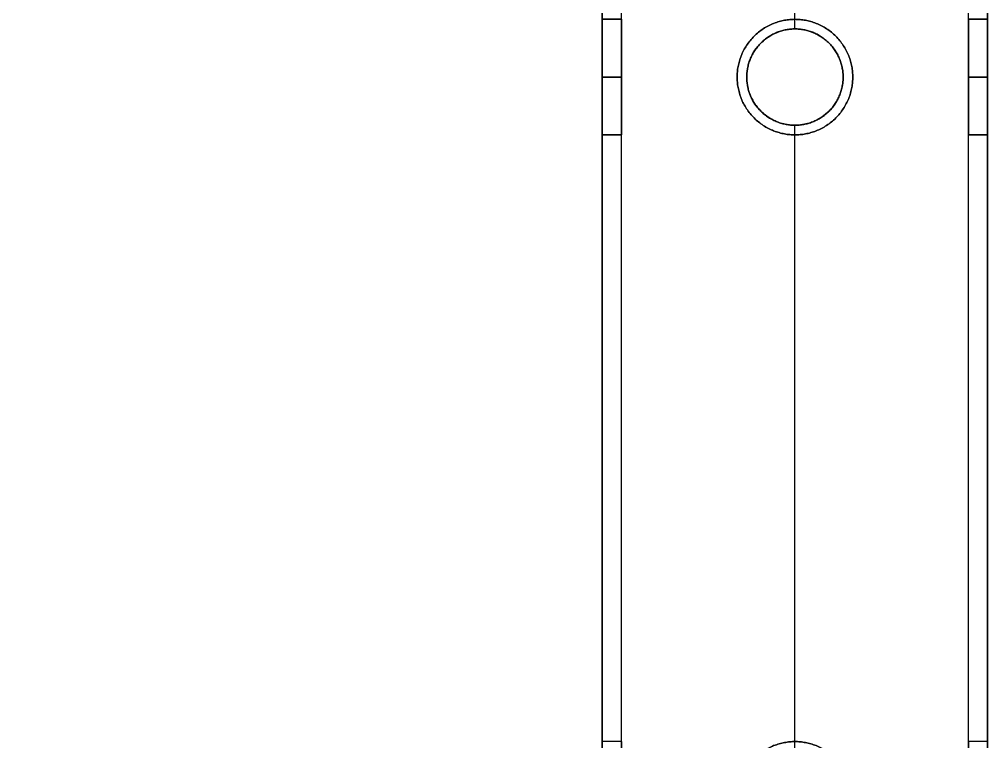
# Model space of a CAD drawing. Header units: millimetres. Extents: x -5956 to -4640, y -5088 to -3772.
# Drawn here: x -4740.6 to -4640.1, y -3936.4 to -3861.4 of the extents above; entities that cross this region are included whole.
import ezdxf

# ---------------------------------------------------------------- set-up
doc = ezdxf.new("R2010")
doc.units = ezdxf.units.MM
doc.header["$MEASUREMENT"] = 0
doc.layers.add('staal', color=5, linetype='Continuous', true_color=0x0000ff)

msp = doc.modelspace()

# ---------------------------------------------------------------- linework, layer by layer
at = {"layer": 'staal'}
for p, q in [((-4680.11, -3861.39, 1641.01), (-4678.11, -3861.39, 1641.01)), ((-4678.11, -3861.39, -404.81), (-4680.11, -3861.39, -404.81)), ((-4660.11, -3861.39, -386.81), (-4660.11, -3861.39, -384.81)), ((-4660.11, -3861.39, -424.81), (-4660.11, -3861.39, -422.81)), ((-4642.11, -3861.39, 1641.01), (-4640.11, -3861.39, 1641.01)), ((-4640.11, -3861.39, -404.81), (-4642.11, -3861.39, -404.81)), ((-4660.11, -3862.39, 1659.01), (-4660.11, -3862.39, 1661.01)), ((-4660.11, -3862.39, 1621.01), (-4660.11, -3862.39, 1623.01)), ((-4680.11, -3867.39, 1635.01), (-4678.11, -3867.39, 1635.01)), ((-4680.11, -3867.39, 1647.01), (-4678.11, -3867.39, 1647.01)), ((-4678.11, -3867.39, -410.81), (-4680.11, -3867.39, -410.81)), ((-4678.11, -3867.39, -398.81), (-4680.11, -3867.39, -398.81)), ((-4666.11, -3867.39, -386.81), (-4666.11, -3867.39, -384.81)), ((-4666.11, -3867.39, -424.81), (-4666.11, -3867.39, -422.81)), ((-4665.11, -3867.39, 1621.01), (-4665.11, -3867.39, 1623.01)), ((-4665.11, -3867.39, 1659.01), (-4665.11, -3867.39, 1661.01)), ((-4655.11, -3867.39, 1659.01), (-4655.11, -3867.39, 1661.01)), ((-4655.11, -3867.39, 1621.01), (-4655.11, -3867.39, 1623.01)), ((-4654.11, -3867.39, -386.81), (-4654.11, -3867.39, -384.81)), ((-4654.11, -3867.39, -424.81), (-4654.11, -3867.39, -422.81)), ((-4642.11, -3867.39, 1635.01), (-4640.11, -3867.39, 1635.01)), ((-4642.11, -3867.39, 1647.01), (-4640.11, -3867.39, 1647.01)), ((-4640.11, -3867.39, -410.81), (-4642.11, -3867.39, -410.81)), ((-4640.11, -3867.39, -398.81), (-4642.11, -3867.39, -398.81)), ((-4660.11, -3872.39, 1659.01), (-4660.11, -3872.39, 1661.01)), ((-4660.11, -3872.39, 1621.01), (-4660.11, -3872.39, 1623.01)), ((-4680.11, -3873.39, 1641.01), (-4678.11, -3873.39, 1641.01)), ((-4678.11, -3873.39, -404.81), (-4680.11, -3873.39, -404.81)), ((-4660.11, -3873.39, -386.81), (-4660.11, -3873.39, -384.81)), ((-4660.11, -3873.39, -424.81), (-4660.11, -3873.39, -422.81)), ((-4642.11, -3873.39, 1641.01), (-4640.11, -3873.39, 1641.01)), ((-4640.11, -3873.39, -404.81), (-4642.11, -3873.39, -404.81)), ((-4678.11, -3936.39, -404.81), (-4680.11, -3936.39, -404.81)), ((-4660.11, -3936.39, -386.81), (-4660.11, -3936.39, -384.81)), ((-4660.11, -3936.39, -424.81), (-4660.11, -3936.39, -422.81)), ((-4640.11, -3936.39, -404.81), (-4642.11, -3936.39, -404.81))]:
    msp.add_line(p, q, dxfattribs=at)
for points in [[(-4640.11, -5087.89), (-5956.11, -5087.89), (-5956.11, -3771.89), (-4640.11, -3771.89)], [(-4680.11, -5047.89), (-5916.11, -5047.89), (-5916.11, -3811.89), (-4680.11, -3811.89)]]:
    msp.add_lwpolyline(points, close=True, dxfattribs=at)
for centre in [(-4660.11, -3867.39, 1621.01), (-4660.11, -3867.39, 1660.01), (-4660.11, -3867.39, 1622.01)]:
    msp.add_circle(centre, 5, dxfattribs=at)
for points in [[(-4640.11, -5087.89, 1621.01), (-4640.11, -4429.89, 1621.01), (-4640.11, -3771.89, 1621.01)], [(-4640.11, -5087.89, 1661.01), (-4640.11, -4429.89, 1661.01), (-4640.11, -3771.89, 1661.01)], [(-4640.11, -3861.39, 1641.01), (-4640.11, -3816.64, 1641.01), (-4640.11, -3771.89, 1641.01)], [(-4640.11, -5087.89, -424.81), (-4640.11, -4429.89, -424.81), (-4640.11, -3771.89, -424.81)], [(-4640.11, -5087.89, -384.81), (-4640.11, -4429.89, -384.81), (-4640.11, -3771.89, -384.81)], [(-4640.11, -3861.39, -404.81), (-4640.11, -3816.64, -404.81), (-4640.11, -3771.89, -404.81)], [(-4642.11, -5085.89, 1659.01), (-4642.11, -4429.89, 1659.01), (-4642.11, -3773.89, 1659.01)], [(-4642.11, -5085.89, 1623.01), (-4642.11, -4429.89, 1623.01), (-4642.11, -3773.89, 1623.01)], [(-4642.11, -3861.39, 1641.01), (-4642.11, -3817.64, 1641.01), (-4642.11, -3773.89, 1641.01)], [(-4642.11, -5085.89, -386.81), (-4642.11, -4429.89, -386.81), (-4642.11, -3773.89, -386.81)], [(-4642.11, -5085.89, -422.81), (-4642.11, -4429.89, -422.81), (-4642.11, -3773.89, -422.81)], [(-4642.11, -3861.39, -404.81), (-4642.11, -3817.64, -404.81), (-4642.11, -3773.89, -404.81)], [(-4660.11, -3862.39, 1661.01), (-4660.11, -3827.14, 1661.01), (-4660.11, -3791.89, 1661.01)], [(-4660.11, -3862.39, 1659.01), (-4660.11, -3827.14, 1659.01), (-4660.11, -3791.89, 1659.01)], [(-4660.11, -3862.39, 1623.01), (-4660.11, -3827.14, 1623.01), (-4660.11, -3791.89, 1623.01)], [(-4660.11, -3862.39, 1621.01), (-4660.11, -3827.14, 1621.01), (-4660.11, -3791.89, 1621.01)], [(-4660.11, -3861.39, -384.81), (-4660.11, -3826.64, -384.81), (-4660.11, -3791.89, -384.81)], [(-4660.11, -3861.39, -386.81), (-4660.11, -3826.64, -386.81), (-4660.11, -3791.89, -386.81)], [(-4660.11, -3861.39, -422.81), (-4660.11, -3826.64, -422.81), (-4660.11, -3791.89, -422.81)], [(-4660.11, -3861.39, -424.81), (-4660.11, -3826.64, -424.81), (-4660.11, -3791.89, -424.81)], [(-4678.11, -5049.89, 1659.01), (-4678.11, -4429.89, 1659.01), (-4678.11, -3809.89, 1659.01)], [(-4678.11, -5049.89, 1623.01), (-4678.11, -4429.89, 1623.01), (-4678.11, -3809.89, 1623.01)], [(-4678.11, -3861.39, 1641.01), (-4678.11, -3835.64, 1641.01), (-4678.11, -3809.89, 1641.01)], [(-4678.11, -5049.89, -386.81), (-4678.11, -4429.89, -386.81), (-4678.11, -3809.89, -386.81)], [(-4678.11, -5049.89, -422.81), (-4678.11, -4429.89, -422.81), (-4678.11, -3809.89, -422.81)], [(-4678.11, -3861.39, -404.81), (-4678.11, -3835.64, -404.81), (-4678.11, -3809.89, -404.81)], [(-4680.11, -5047.89, 1621.01), (-4680.11, -4429.89, 1621.01), (-4680.11, -3811.89, 1621.01)], [(-4680.11, -5047.89, 1661.01), (-4680.11, -4429.89, 1661.01), (-4680.11, -3811.89, 1661.01)], [(-4680.11, -3861.39, 1641.01), (-4680.11, -3836.64, 1641.01), (-4680.11, -3811.89, 1641.01)], [(-4680.11, -5047.89, -424.81), (-4680.11, -4429.89, -424.81), (-4680.11, -3811.89, -424.81)], [(-4680.11, -5047.89, -384.81), (-4680.11, -4429.89, -384.81), (-4680.11, -3811.89, -384.81)], [(-4680.11, -3861.39, -404.81), (-4680.11, -3836.64, -404.81), (-4680.11, -3811.89, -404.81)], [(-4660.11, -3937.39, 1661.01), (-4660.11, -3904.89, 1661.01), (-4660.11, -3872.39, 1661.01)], [(-4660.11, -3937.39, 1659.01), (-4660.11, -3904.89, 1659.01), (-4660.11, -3872.39, 1659.01)], [(-4660.11, -3937.39, 1623.01), (-4660.11, -3904.89, 1623.01), (-4660.11, -3872.39, 1623.01)], [(-4660.11, -3937.39, 1621.01), (-4660.11, -3904.89, 1621.01), (-4660.11, -3872.39, 1621.01)], [(-4680.11, -3936.39, 1641.01), (-4680.11, -3904.89, 1641.01), (-4680.11, -3873.39, 1641.01)], [(-4680.11, -3936.39, -404.81), (-4680.11, -3904.89, -404.81), (-4680.11, -3873.39, -404.81)], [(-4678.11, -3936.39, 1641.01), (-4678.11, -3904.89, 1641.01), (-4678.11, -3873.39, 1641.01)], [(-4678.11, -3936.39, -404.81), (-4678.11, -3904.89, -404.81), (-4678.11, -3873.39, -404.81)], [(-4660.11, -3936.39, -384.81), (-4660.11, -3904.89, -384.81), (-4660.11, -3873.39, -384.81)], [(-4660.11, -3936.39, -386.81), (-4660.11, -3904.89, -386.81), (-4660.11, -3873.39, -386.81)], [(-4660.11, -3936.39, -422.81), (-4660.11, -3904.89, -422.81), (-4660.11, -3873.39, -422.81)], [(-4660.11, -3936.39, -424.81), (-4660.11, -3904.89, -424.81), (-4660.11, -3873.39, -424.81)], [(-4642.11, -3936.39, 1641.01), (-4642.11, -3904.89, 1641.01), (-4642.11, -3873.39, 1641.01)], [(-4642.11, -3936.39, -404.81), (-4642.11, -3904.89, -404.81), (-4642.11, -3873.39, -404.81)], [(-4640.11, -3936.39, 1641.01), (-4640.11, -3904.89, 1641.01), (-4640.11, -3873.39, 1641.01)], [(-4640.11, -3936.39, -404.81), (-4640.11, -3904.89, -404.81), (-4640.11, -3873.39, -404.81)]]:
    msp.add_open_spline(points, degree=2, dxfattribs=at)
for points, knots in [([(-4680.11, -3867.39, 1635.01), (-4680.11, -3861.39, 1635.01), (-4680.11, -3861.39, 1641.01), (-4680.11, -3861.39, 1647.01), (-4680.11, -3867.39, 1647.01), (-4680.11, -3873.39, 1647.01), (-4680.11, -3873.39, 1641.01), (-4680.11, -3873.39, 1635.01), (-4680.11, -3867.39, 1635.01)], [-31.415927, -31.415927, -31.415927, -23.561945, -23.561945, -15.707963, -15.707963, -7.853982, -7.853982, 0, 0, 0]), ([(-4680.11, -3867.39, -410.81), (-4680.11, -3861.39, -410.81), (-4680.11, -3861.39, -404.81), (-4680.11, -3861.39, -398.81), (-4680.11, -3867.39, -398.81), (-4680.11, -3873.39, -398.81), (-4680.11, -3873.39, -404.81), (-4680.11, -3873.39, -410.81), (-4680.11, -3867.39, -410.81)], [-31.415927, -31.415927, -31.415927, -23.561945, -23.561945, -15.707963, -15.707963, -7.853982, -7.853982, 0, 0, 0]), ([(-4678.11, -3867.39, 1635.01), (-4678.11, -3873.39, 1635.01), (-4678.11, -3873.39, 1641.01), (-4678.11, -3873.39, 1647.01), (-4678.11, -3867.39, 1647.01), (-4678.11, -3861.39, 1647.01), (-4678.11, -3861.39, 1641.01), (-4678.11, -3861.39, 1635.01), (-4678.11, -3867.39, 1635.01)], [0, 0, 0, 7.853982, 7.853982, 15.707963, 15.707963, 23.561945, 23.561945, 31.415927, 31.415927, 31.415927]), ([(-4678.11, -3867.39, -410.81), (-4678.11, -3873.39, -410.81), (-4678.11, -3873.39, -404.81), (-4678.11, -3873.39, -398.81), (-4678.11, -3867.39, -398.81), (-4678.11, -3861.39, -398.81), (-4678.11, -3861.39, -404.81), (-4678.11, -3861.39, -410.81), (-4678.11, -3867.39, -410.81)], [0, 0, 0, 7.853982, 7.853982, 15.707963, 15.707963, 23.561945, 23.561945, 31.415927, 31.415927, 31.415927]), ([(-4666.11, -3867.39, -384.81), (-4666.11, -3861.39, -384.81), (-4660.11, -3861.39, -384.81), (-4654.11, -3861.39, -384.81), (-4654.11, -3867.39, -384.81), (-4654.11, -3873.39, -384.81), (-4660.11, -3873.39, -384.81), (-4666.11, -3873.39, -384.81), (-4666.11, -3867.39, -384.81)], [-31.415927, -31.415927, -31.415927, -23.561945, -23.561945, -15.707963, -15.707963, -7.853982, -7.853982, 0, 0, 0]), ([(-4666.11, -3867.39, -386.81), (-4666.11, -3873.39, -386.81), (-4660.11, -3873.39, -386.81), (-4654.11, -3873.39, -386.81), (-4654.11, -3867.39, -386.81), (-4654.11, -3861.39, -386.81), (-4660.11, -3861.39, -386.81), (-4666.11, -3861.39, -386.81), (-4666.11, -3867.39, -386.81)], [0, 0, 0, 7.853982, 7.853982, 15.707963, 15.707963, 23.561945, 23.561945, 31.415927, 31.415927, 31.415927]), ([(-4666.11, -3867.39, -422.81), (-4666.11, -3861.39, -422.81), (-4660.11, -3861.39, -422.81), (-4654.11, -3861.39, -422.81), (-4654.11, -3867.39, -422.81), (-4654.11, -3873.39, -422.81), (-4660.11, -3873.39, -422.81), (-4666.11, -3873.39, -422.81), (-4666.11, -3867.39, -422.81)], [-31.415927, -31.415927, -31.415927, -23.561945, -23.561945, -15.707963, -15.707963, -7.853982, -7.853982, 0, 0, 0]), ([(-4666.11, -3867.39, -424.81), (-4666.11, -3873.39, -424.81), (-4660.11, -3873.39, -424.81), (-4654.11, -3873.39, -424.81), (-4654.11, -3867.39, -424.81), (-4654.11, -3861.39, -424.81), (-4660.11, -3861.39, -424.81), (-4666.11, -3861.39, -424.81), (-4666.11, -3867.39, -424.81)], [0, 0, 0, 7.853982, 7.853982, 15.707963, 15.707963, 23.561945, 23.561945, 31.415927, 31.415927, 31.415927]), ([(-4642.11, -3867.39, 1635.01), (-4642.11, -3861.39, 1635.01), (-4642.11, -3861.39, 1641.01), (-4642.11, -3861.39, 1647.01), (-4642.11, -3867.39, 1647.01), (-4642.11, -3873.39, 1647.01), (-4642.11, -3873.39, 1641.01), (-4642.11, -3873.39, 1635.01), (-4642.11, -3867.39, 1635.01)], [-31.415927, -31.415927, -31.415927, -23.561945, -23.561945, -15.707963, -15.707963, -7.853982, -7.853982, 0, 0, 0]), ([(-4642.11, -3867.39, -410.81), (-4642.11, -3861.39, -410.81), (-4642.11, -3861.39, -404.81), (-4642.11, -3861.39, -398.81), (-4642.11, -3867.39, -398.81), (-4642.11, -3873.39, -398.81), (-4642.11, -3873.39, -404.81), (-4642.11, -3873.39, -410.81), (-4642.11, -3867.39, -410.81)], [-31.415927, -31.415927, -31.415927, -23.561945, -23.561945, -15.707963, -15.707963, -7.853982, -7.853982, 0, 0, 0]), ([(-4640.11, -3867.39, 1635.01), (-4640.11, -3873.39, 1635.01), (-4640.11, -3873.39, 1641.01), (-4640.11, -3873.39, 1647.01), (-4640.11, -3867.39, 1647.01), (-4640.11, -3861.39, 1647.01), (-4640.11, -3861.39, 1641.01), (-4640.11, -3861.39, 1635.01), (-4640.11, -3867.39, 1635.01)], [0, 0, 0, 7.853982, 7.853982, 15.707963, 15.707963, 23.561945, 23.561945, 31.415927, 31.415927, 31.415927]), ([(-4640.11, -3867.39, -410.81), (-4640.11, -3873.39, -410.81), (-4640.11, -3873.39, -404.81), (-4640.11, -3873.39, -398.81), (-4640.11, -3867.39, -398.81), (-4640.11, -3861.39, -398.81), (-4640.11, -3861.39, -404.81), (-4640.11, -3861.39, -410.81), (-4640.11, -3867.39, -410.81)], [0, 0, 0, 7.853982, 7.853982, 15.707963, 15.707963, 23.561945, 23.561945, 31.415927, 31.415927, 31.415927]), ([(-4665.11, -3867.39, 1661.01), (-4665.11, -3862.39, 1661.01), (-4660.11, -3862.39, 1661.01), (-4655.11, -3862.39, 1661.01), (-4655.11, -3867.39, 1661.01), (-4655.11, -3872.39, 1661.01), (-4660.11, -3872.39, 1661.01), (-4665.11, -3872.39, 1661.01), (-4665.11, -3867.39, 1661.01)], [-31.415927, -31.415927, -31.415927, -23.561945, -23.561945, -15.707963, -15.707963, -7.853982, -7.853982, 0, 0, 0]), ([(-4665.11, -3867.39, 1659.01), (-4665.11, -3872.39, 1659.01), (-4660.11, -3872.39, 1659.01), (-4655.11, -3872.39, 1659.01), (-4655.11, -3867.39, 1659.01), (-4655.11, -3862.39, 1659.01), (-4660.11, -3862.39, 1659.01), (-4665.11, -3862.39, 1659.01), (-4665.11, -3867.39, 1659.01)], [0, 0, 0, 7.853982, 7.853982, 15.707963, 15.707963, 23.561945, 23.561945, 31.415927, 31.415927, 31.415927]), ([(-4665.11, -3867.39, 1623.01), (-4665.11, -3862.39, 1623.01), (-4660.11, -3862.39, 1623.01), (-4655.11, -3862.39, 1623.01), (-4655.11, -3867.39, 1623.01), (-4655.11, -3872.39, 1623.01), (-4660.11, -3872.39, 1623.01), (-4665.11, -3872.39, 1623.01), (-4665.11, -3867.39, 1623.01)], [-31.415927, -31.415927, -31.415927, -23.561945, -23.561945, -15.707963, -15.707963, -7.853982, -7.853982, 0, 0, 0]), ([(-4680.11, -3942.39, -410.81), (-4680.11, -3936.39, -410.81), (-4680.11, -3936.39, -404.81), (-4680.11, -3936.39, -398.81), (-4680.11, -3942.39, -398.81), (-4680.11, -3948.39, -398.81), (-4680.11, -3948.39, -404.81), (-4680.11, -3948.39, -410.81), (-4680.11, -3942.39, -410.81)], [-31.415927, -31.415927, -31.415927, -23.561945, -23.561945, -15.707963, -15.707963, -7.853982, -7.853982, 0, 0, 0]), ([(-4678.11, -3942.39, -410.81), (-4678.11, -3948.39, -410.81), (-4678.11, -3948.39, -404.81), (-4678.11, -3948.39, -398.81), (-4678.11, -3942.39, -398.81), (-4678.11, -3936.39, -398.81), (-4678.11, -3936.39, -404.81), (-4678.11, -3936.39, -410.81), (-4678.11, -3942.39, -410.81)], [0, 0, 0, 7.853982, 7.853982, 15.707963, 15.707963, 23.561945, 23.561945, 31.415927, 31.415927, 31.415927]), ([(-4666.11, -3942.39, -384.81), (-4666.11, -3936.39, -384.81), (-4660.11, -3936.39, -384.81), (-4654.11, -3936.39, -384.81), (-4654.11, -3942.39, -384.81), (-4654.11, -3948.39, -384.81), (-4660.11, -3948.39, -384.81), (-4666.11, -3948.39, -384.81), (-4666.11, -3942.39, -384.81)], [-31.415927, -31.415927, -31.415927, -23.561945, -23.561945, -15.707963, -15.707963, -7.853982, -7.853982, 0, 0, 0]), ([(-4666.11, -3942.39, -386.81), (-4666.11, -3948.39, -386.81), (-4660.11, -3948.39, -386.81), (-4654.11, -3948.39, -386.81), (-4654.11, -3942.39, -386.81), (-4654.11, -3936.39, -386.81), (-4660.11, -3936.39, -386.81), (-4666.11, -3936.39, -386.81), (-4666.11, -3942.39, -386.81)], [0, 0, 0, 7.853982, 7.853982, 15.707963, 15.707963, 23.561945, 23.561945, 31.415927, 31.415927, 31.415927]), ([(-4666.11, -3942.39, -422.81), (-4666.11, -3936.39, -422.81), (-4660.11, -3936.39, -422.81), (-4654.11, -3936.39, -422.81), (-4654.11, -3942.39, -422.81), (-4654.11, -3948.39, -422.81), (-4660.11, -3948.39, -422.81), (-4666.11, -3948.39, -422.81), (-4666.11, -3942.39, -422.81)], [-31.415927, -31.415927, -31.415927, -23.561945, -23.561945, -15.707963, -15.707963, -7.853982, -7.853982, 0, 0, 0]), ([(-4666.11, -3942.39, -424.81), (-4666.11, -3948.39, -424.81), (-4660.11, -3948.39, -424.81), (-4654.11, -3948.39, -424.81), (-4654.11, -3942.39, -424.81), (-4654.11, -3936.39, -424.81), (-4660.11, -3936.39, -424.81), (-4666.11, -3936.39, -424.81), (-4666.11, -3942.39, -424.81)], [0, 0, 0, 7.853982, 7.853982, 15.707963, 15.707963, 23.561945, 23.561945, 31.415927, 31.415927, 31.415927]), ([(-4642.11, -3942.39, -410.81), (-4642.11, -3936.39, -410.81), (-4642.11, -3936.39, -404.81), (-4642.11, -3936.39, -398.81), (-4642.11, -3942.39, -398.81), (-4642.11, -3948.39, -398.81), (-4642.11, -3948.39, -404.81), (-4642.11, -3948.39, -410.81), (-4642.11, -3942.39, -410.81)], [-31.415927, -31.415927, -31.415927, -23.561945, -23.561945, -15.707963, -15.707963, -7.853982, -7.853982, 0, 0, 0]), ([(-4640.11, -3942.39, -410.81), (-4640.11, -3948.39, -410.81), (-4640.11, -3948.39, -404.81), (-4640.11, -3948.39, -398.81), (-4640.11, -3942.39, -398.81), (-4640.11, -3936.39, -398.81), (-4640.11, -3936.39, -404.81), (-4640.11, -3936.39, -410.81), (-4640.11, -3942.39, -410.81)], [0, 0, 0, 7.853982, 7.853982, 15.707963, 15.707963, 23.561945, 23.561945, 31.415927, 31.415927, 31.415927])]:
    msp.add_rational_spline(points, [1, 0.707106781187, 1, 0.707106781187, 1, 0.707106781187, 1, 0.707106781187, 1], degree=2, knots=knots, dxfattribs=at)

doc.saveas('drawing.dxf')
